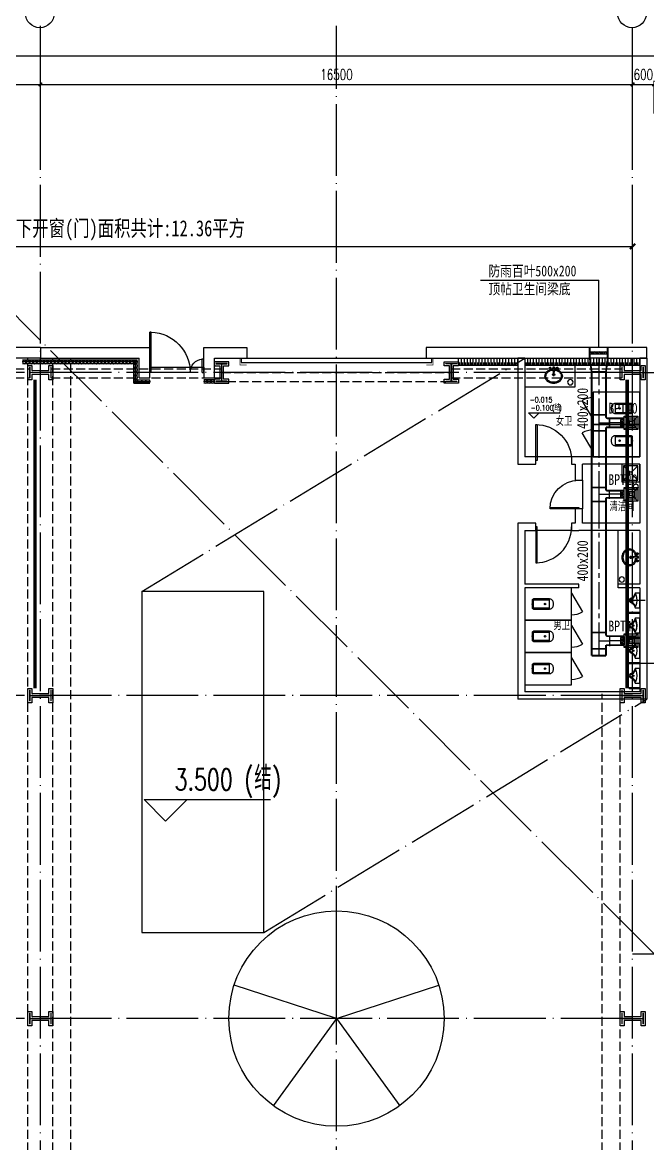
# Model space of a CAD drawing. Extents: x -555607 to 460190, y 498714 to 1664455.
# Drawn here: x -161454 to -144037, y 810337 to 841574 of the extents above; entities that cross this region are included whole.
import ezdxf

# ---------------------------------------------------------------- set-up
doc = ezdxf.new("R2010")
doc.units = 0
doc.header["$LTSCALE"] = 1000
doc.header["$MEASUREMENT"] = 0
for name, pattern in [('10平面$0$DASH', [0.35, 0.25, -0.1]), ('CENTER', [2, 1.25, -0.25, 0.25, -0.25]), ('CENTER2', [1.125, 0.75, -0.125, 0.125, -0.125]), ('DASH', [0.35, 0.25, -0.1]), ('DOTE', [2.42, 2, -0.2, 0.02, -0.2])]:
    doc.linetypes.add(name, pattern=pattern)
doc.layers.get('Defpoints').update_dxf_attribs({"color": 210})
for name, color, linetype in [('.', 251, 'Continuous'), ('10平面$0$WINDOW', 8, 'Continuous'), ('99平面图例外参$0$A-HATCH-2', 251, 'Continuous'), ('A-AXIS-D', 1, 'Continuous'), ('A-AXIS-DOTE', 14, 'DOTE'), ('A-AXIS-DP', 126, 'Continuous'), ('A-HATCH-2', 251, 'Continuous'), ('A-HRAIL', 250, 'Continuous'), ('A-LIN-V', 9, 'Continuous'), ('A-SFCE', 30, 'Continuous'), ('A-TEXT', 61, 'Continuous'), ('A-WC', 223, 'Continuous'), ('A-WINDOW', 8, 'Continuous'), ('AS-WALL', 40, 'Continuous'), ('DUCT-暖通风中心线', 5, 'CENTER2'), ('DUCT-暖通风法兰', 2, 'Continuous'), ('DUCT-暖通风管', 7, 'Continuous'), ('DUCT-暖通风管端线', 2, 'Continuous'), ('TH_DIM', 3, 'Continuous'), ('WINDOW', 8, 'Continuous'), ('建-标高', 3, 'Continuous'), ('建-门', 8, 'Continuous'), ('暖通', 7, 'Continuous'), ('灯具', 250, 'Continuous')]:
    doc.layers.add(name, color=color, linetype=linetype)
doc.layers.add('S-col', color=2, linetype='Continuous', lineweight=0)
doc.layers.add('柱间支撑', color=6, linetype='CENTER', lineweight=0)
doc.styles.add('-黑体', font='simhei.ttf', dxfattribs={"width": 0.8})
doc.styles.add('_TCH_DIM_T3', font='SIMPLEX', dxfattribs={"width": 0.705882, "bigfont": 'GBCBIG'})
doc.styles.add('_TCH_WINDOW', font='SIMPLEX', dxfattribs={"height": 3.5, "bigfont": 'GBCBIG'})
doc.styles.add('A-STANDARD', font='SIMPLEX', dxfattribs={"bigfont": 'GBCBIG'})
doc.styles.add('图框宋体', font='', dxfattribs={"width": 0.75})
doc.styles.get('图框宋体').set_extended_font_data('SimSun')
doc.dimstyles.new('_TCH_ARCH&&100', dxfattribs={"dimtxt": 297.5, "dimasz": 100, "dimexe": 100, "dimexo": 100, "dimgap": 126.25, "dimtad": 1, "dimdec": 0, "dimzin": 0, "dimdsep": 46, "dimtxsty": '_TCH_DIM_T3', "dimblk": 'ARCHTICK', "dimcen": 0.09, "dimclrt": 7, "dimazin": 2, "dimtfac": 1, "dimtdec": 0, "dimtix": 1, "dimtmove": 2, "dimatfit": 3, "dimfxl": 100, "dimtolj": 1, "dimtzin": 0, "dimarcsym": 0})
doc.dimstyles.new('_TCH_ARCH&&150', dxfattribs={"dimtxt": 446.25, "dimasz": 150, "dimexe": 375, "dimexo": 450, "dimgap": 150, "dimtad": 1, "dimdec": 0, "dimzin": 0, "dimdsep": 46, "dimtxsty": '_TCH_DIM_T3', "dimblk": 'ARCHTICK', "dimcen": 0.09, "dimclrt": 7, "dimazin": 2, "dimtfac": 1, "dimtdec": 0, "dimtix": 1, "dimtmove": 2, "dimatfit": 3, "dimfxl": 1, "dimtolj": 1, "dimtzin": 0, "dimarcsym": 0})

# ---------------------------------------------------------------- blocks, each defined once
blk = doc.blocks.new('et4564')
at = {"layer": 'AS-WALL'}
for p, q in [((3700, 250), (3400, 250)), ((3400, 250), (3400, -300)), ((3700, -50), (3700, 250)), ((5500, 250), (5200, 250)), ((5200, 250), (5200, -50)), ((5500, 250), (5500, -300)), ((3400, -300), (2500, -300)), ((2500, -600), (2500, -300)), ((3700, -50), (3700, -600)), ((5200, -50), (5200, -600)), ((8250, -300), (5500, -300)), ((8250, -600), (8250, -300)), ((3700, -600), (2500, -600)), ((8250, -600), (5200, -600))]:
    blk.add_line(p, q, dxfattribs=at)
at = {"layer": 'WINDOW'}
for p, q in [((5200, 250), (3700, 250)), ((5200, 150), (3700, 150)), ((5200, 50), (3700, 50)), ((5200, -50), (3700, -50))]:
    blk.add_line(p, q, dxfattribs=at)
blk = doc.blocks.new('w4324324')
at = {"layer": 'A-HATCH-2', "color": 250}
for q in [(-1694760, 686605), (-1697614, 684532), (-1691907, 684532), (-1696524, 681178), (-1692997, 681178)]:
    blk.add_line((-1694760, 683605), q, dxfattribs=at)
blk.add_circle((-1694760, 683605), 3000, dxfattribs=at)
blk = doc.blocks.new('w423432')
at = {"layer": 'A-LIN-V'}
blk.add_blockref('w4324324', (16500, -9000), dxfattribs=at)
blk = doc.blocks.new('23124232432')
at = {"layer": '柱间支撑', "color": 250, "const_width": 100}
for points in [[(-161104, 831620), (-161104, 823020)], [(-144604, 831620), (-144604, 823020)]]:
    blk.add_lwpolyline(points, dxfattribs=at)
blk = doc.blocks.new('_FZH')
at = {"layer": 'A-HATCH-2', "color": 8}
blk.add_lwpolyline([(-0.437, -0.25), (-0.437, 0.25), (-0.297, 0.25), (-0.297, 0.067), (0.298, 0.067), (0.298, 0.25), (0.438, 0.25), (0.438, -0.25), (0.298, -0.25), (0.298, -0.068), (-0.297, -0.068), (-0.297, -0.25)], close=True, dxfattribs=at)
at = {"layer": 'S-col', "color": 8}
blk.add_lwpolyline([(-0.375, -0.188), (-0.375, 0.187), (-0.36, 0.187), (-0.36, 0.005), (0.36, 0.005), (0.36, 0.187), (0.375, 0.187), (0.375, -0.188), (0.36, -0.188), (0.36, -0.005), (-0.36, -0.005), (-0.36, -0.188)], close=True, dxfattribs=at)
blk = doc.blocks.new('342343243')
at = {"layer": 'A-AXIS-DP', "color": 5}
blk.add_lwpolyline([(-155704, 832070), (-155404, 832070), (-155404, 832058), (-155550, 832058), (-155550, 831582), (-155404, 831582), (-155404, 831570), (-155704, 831570), (-155704, 831582), (-155558, 831582), (-155558, 832058), (-155704, 832058), (-155704, 832070)], close=True, dxfattribs=at)
at = {"layer": 'A-HATCH-2'}
blk.add_lwpolyline([(-155754, 832120), (-155354, 832120), (-155354, 832008), (-155500, 832008), (-155500, 831632), (-155354, 831632), (-155354, 831520), (-155754, 831520), (-155754, 831632), (-155608, 831632), (-155608, 832008), (-155754, 832008)], close=True, dxfattribs=at)
blk = doc.blocks.new('_ArchTick')
at = {"color": 0, "linetype": 'ByBlock', "const_width": 0.4}
blk.add_lwpolyline([(-0.5, -0.5), (0.5, 0.5)], dxfattribs=at)
blk = doc.blocks.new('*D172')
at = {"layer": 'A-AXIS-D', "color": 0, "lineweight": -2, "transparency": 16777216}
for p, q in [((-254554, 839140), (-254554, 840747)), ((-254554, 840647), (-128054, 840647)), ((-128054, 839140), (-128054, 840747))]:
    blk.add_line(p, q, dxfattribs=at)
at = {"layer": 'Defpoints', "color": 0, "transparency": 16777216}
for p in [(-128054, 840647), (-254554, 839040), (-128054, 839040)]:
    blk.add_point(p, dxfattribs=at)
at = {"layer": 'A-AXIS-D', "color": 0, "lineweight": -2, "transparency": 16777216, "xscale": 100, "yscale": 100, "zscale": 100, "rotation": 180}
blk.add_blockref('_ArchTick', (-254554, 840647), dxfattribs=at)
at = {"layer": 'A-AXIS-D', "color": 0, "lineweight": -2, "transparency": 16777216, "xscale": 100, "yscale": 100, "zscale": 100}
blk.add_blockref('_ArchTick', (-128054, 840647), dxfattribs=at)
at = {"layer": 'A-AXIS-D', "color": 7, "transparency": 16777216, "insert": (-191304, 840922), "char_height": 297.5, "attachment_point": 5, "style": '_TCH_DIM_T3'}
blk.add_mtext('\\A1;126500', dxfattribs=at)
blk = doc.blocks.new('*D277')
at = {"layer": 'A-AXIS-D', "color": 0, "lineweight": -2, "transparency": 16777216}
for p, q in [((-177454, 839040), (-177454, 839947)), ((-177454, 839847), (-160954, 839847)), ((-160954, 839040), (-160954, 839947))]:
    blk.add_line(p, q, dxfattribs=at)
at = {"layer": 'Defpoints', "color": 0, "transparency": 16777216}
for p in [(-160954, 839847), (-177454, 838940), (-160954, 838940)]:
    blk.add_point(p, dxfattribs=at)
at = {"layer": 'A-AXIS-D', "color": 0, "lineweight": -2, "transparency": 16777216, "xscale": 100, "yscale": 100, "zscale": 100, "rotation": 180}
blk.add_blockref('_ArchTick', (-177454, 839847), dxfattribs=at)
at = {"layer": 'A-AXIS-D', "color": 0, "lineweight": -2, "transparency": 16777216, "xscale": 100, "yscale": 100, "zscale": 100}
blk.add_blockref('_ArchTick', (-160954, 839847), dxfattribs=at)
at = {"layer": 'A-AXIS-D', "color": 7, "transparency": 16777216, "insert": (-169204, 840122), "char_height": 297.5, "attachment_point": 5, "style": '_TCH_DIM_T3'}
blk.add_mtext('\\A1;16500', dxfattribs=at)
blk = doc.blocks.new('*D278')
at = {"layer": 'A-AXIS-D', "color": 0, "lineweight": -2, "transparency": 16777216}
for p, q in [((-160954, 839040), (-160954, 839947)), ((-160954, 839847), (-144454, 839847)), ((-144454, 839040), (-144454, 839947))]:
    blk.add_line(p, q, dxfattribs=at)
at = {"layer": 'Defpoints', "color": 0, "transparency": 16777216}
for p in [(-144454, 839847), (-160954, 838940), (-144454, 838940)]:
    blk.add_point(p, dxfattribs=at)
at = {"layer": 'A-AXIS-D', "color": 0, "lineweight": -2, "transparency": 16777216, "xscale": 100, "yscale": 100, "zscale": 100, "rotation": 180}
blk.add_blockref('_ArchTick', (-160954, 839847), dxfattribs=at)
at = {"layer": 'A-AXIS-D', "color": 0, "lineweight": -2, "transparency": 16777216, "xscale": 100, "yscale": 100, "zscale": 100}
blk.add_blockref('_ArchTick', (-144454, 839847), dxfattribs=at)
at = {"layer": 'A-AXIS-D', "color": 7, "transparency": 16777216, "insert": (-152704, 840122), "char_height": 297.5, "attachment_point": 5, "style": '_TCH_DIM_T3'}
blk.add_mtext('\\A1;16500', dxfattribs=at)
blk = doc.blocks.new('*D279')
at = {"layer": 'A-AXIS-D', "color": 0, "lineweight": -2, "transparency": 16777216}
for p, q in [((-144454, 839040), (-144454, 839947)), ((-144454, 839847), (-143854, 839847)), ((-143854, 839040), (-143854, 839947))]:
    blk.add_line(p, q, dxfattribs=at)
at = {"layer": 'Defpoints', "color": 0, "transparency": 16777216}
for p in [(-143854, 839847), (-144454, 838940), (-143854, 838940)]:
    blk.add_point(p, dxfattribs=at)
at = {"layer": 'A-AXIS-D', "color": 0, "lineweight": -2, "transparency": 16777216, "xscale": 100, "yscale": 100, "zscale": 100, "rotation": 180}
blk.add_blockref('_ArchTick', (-144454, 839847), dxfattribs=at)
at = {"layer": 'A-AXIS-D', "color": 0, "lineweight": -2, "transparency": 16777216, "xscale": 100, "yscale": 100, "zscale": 100}
blk.add_blockref('_ArchTick', (-143854, 839847), dxfattribs=at)
at = {"layer": 'A-AXIS-D', "color": 7, "transparency": 16777216, "insert": (-144154, 840122), "char_height": 297.5, "attachment_point": 5, "style": '_TCH_DIM_T3'}
blk.add_mtext('\\A1;600', dxfattribs=at)
blk = doc.blocks.new('*U52')
at = {"color": 0}
for p, q in [((-250, 150), (250, 150)), ((250, 30), (-250, 30)), ((-250, -30), (-190, 30)), ((-190, -30), (-130, 30)), ((-130, -30), (-70, 30)), ((-70, -30), (-10, 30)), ((-10, -30), (50, 30)), ((50, -30), (110, 30)), ((110, -30), (170, 30)), ((170, -30), (230, 30)), ((250, -30), (-250, -30)), ((-250, -150), (250, -150))]:
    blk.add_line(p, q, dxfattribs=at)
for points in [[(-250, -150), (-250, 150)], [(250, -150), (250, 150)]]:
    blk.add_lwpolyline(points, dxfattribs=at)
blk = doc.blocks.new('*U51')
at = {"color": 0, "xscale": 0.001999999996058992, "yscale": 0.003333333333333334, "zscale": 0.001999999996058992}
blk.add_blockref('*U52', (0, 0), dxfattribs=at)
blk = doc.blocks.new('10平面$0$$DorLib2D$00000126')
at = {"color": 0, "linetype": 'Continuous'}
for p, q in [((-0.532, 0.5), (-0.532, 0.9)), ((0.532, 0.9), (0.532, 0.5))]:
    blk.add_line(p, q, dxfattribs=at)
at = {"color": 0, "linetype": '10平面$0$DASH'}
for p, q in [((-0.532, 0.9), (0.532, 0.9)), ((-0.532, 0.5), (0.532, 0.5))]:
    blk.add_line(p, q, dxfattribs=at)
blk = doc.blocks.new('DOOR2DLIB$SYSLIB$00000123')
at = {"color": 0}
for p, q in [((0.475, -0.001), (0.475, 0.752)), ((0.475, 0.752), (0.5, 0.752)), ((0.5, -0.001), (0.5, 0.752)), ((-0.5, 0), (-0.5, 0.252)), ((-0.475, 0.252), (-0.5, 0.252)), ((-0.475, 0), (-0.475, 0.252)), ((-0.475, 0), (-0.5, 0)), ((0.475, -0.001), (0.5, -0.001))]:
    blk.add_line(p, q, dxfattribs=at)
for centre, radius, start, end in [((0.505, -0.002), 0.755, 92.2493, 179.7238), ((-0.501, 0.003), 0.251, 359.7899, 84.0974)]:
    blk.add_arc(centre, radius, start, end, dxfattribs=at)
blk = doc.blocks.new('清洁间')
at = {"layer": 'A-WC', "color": 250}
for points in [[(2045106, 1693770), (2045106, 1694270), (2044606, 1694270), (2044606, 1693770)], [(2045056, 1693820), (2045056, 1694220), (2044656, 1694220), (2044656, 1693820)]]:
    blk.add_lwpolyline(points, close=True, dxfattribs=at)
for points in [[(2044828, 1694048), (2044656, 1694220)], [(2044656, 1693820), (2044828, 1693991)], [(2044884, 1694048), (2045056, 1694220)], [(2045056, 1693820), (2044884, 1693991)]]:
    blk.add_lwpolyline(points, dxfattribs=at)
blk.add_circle((2044856, 1694020), 40, dxfattribs=at)
blk = doc.blocks.new('厕卫')
at = {"layer": 'A-WC', "color": 250}
for p, q in [((-60, -40), (-60, -470)), ((150, -30), (-50, -30)), ((160, -470), (160, -40)), ((190, -470), (-90, -470)), ((350, -1097), (-170, -1397))]:
    blk.add_line(p, q, dxfattribs=at)
blk.add_lwpolyline([(-400, 203), (-400, -1097), (500, -1097), (500, 203)], close=True, dxfattribs=at)
blk.add_lwpolyline([(190, -40, 0.414214), (150, 0), (-50, 0, 0.414214), (-90, -40), (-90, -480, 0.414214), (20, -590), (80, -590, 0.414214), (190, -480)], format="xyb", close=True, dxfattribs=at)
blk.add_circle((50, -359), 20, dxfattribs=at)
for centre, radius, start, end in [((-50, -40), 10, 90, 180), ((150, -40), 10, 0, 90), ((350, -1097), 600, 180, 209.9999)]:
    blk.add_arc(centre, radius, start, end, dxfattribs=at)
for p in [(50, 0), (50, -359)]:
    blk.add_point(p, dxfattribs=at)
blk = doc.blocks.new('小便器')
at = {"color": 250}
for p, q in [((2044606, 1696016), (2044906, 1696016)), ((2044606, 1695991), (2044606, 1696016)), ((2044606, 1695991), (2044906, 1695991)), ((2044906, 1695991), (2044906, 1696016)), ((2044606, 1695316), (2044906, 1695316)), ((2044606, 1695291), (2044606, 1695316)), ((2044606, 1695291), (2044906, 1695291)), ((2044906, 1695291), (2044906, 1695316))]:
    blk.add_line(p, q, dxfattribs=at)
at = {"color": 250, "elevation": 0}
blk.add_lwpolyline([(2044737, 1695859), (2044606, 1695859), (2044606, 1695449), (2044737, 1695449, -0.268068), (2044870, 1695603, 0.317765), (2044906, 1695654, 0.317765), (2044870, 1695704, -0.268068)], format="xyb", close=True, dxfattribs=at)
at = {"color": 250}
blk.add_circle((2044788, 1695654, 0), 20, dxfattribs=at)
for centre, radius, start, end in [((2045073, 1695649, 0), 395, 155.8916, 203.3325), ((2044721, 1695806, 0), 10, 21.8606, 155.8916), ((2044947, 1695411, 0), 233, 109.2639, 159.5059), ((2044947, 1695896, 0), 233, 201.8606, 250.7361), ((2044862, 1695653, 0), 24, 0.5002, 70.7361), ((2044862, 1695654, 0), 24, 289.2639, 359.4998), ((2044719, 1695496, 0), 10, 203.3325, 339.5059)]:
    blk.add_arc(centre, radius, start, end, dxfattribs=at)
blk.add_point((2044788, 1695654, 0), dxfattribs=at)
blk = doc.blocks.new('45345')
at = {"layer": 'A-WC'}
h = blk.add_hatch(dxfattribs=at)
h.set_pattern_fill('ANSI31', color=250, scale=10)
h.set_pattern_definition([(30, (40598742844.535, 3385776346.45), (-7.9375, 13.74815), [])])
edge = h.paths.add_edge_path()
edge.add_arc((40598742441.347763, 3385774511.717568), 50, 0, 360)
at = {"layer": 'A-WC', "color": 250}
blk.add_circle((40598742441.347763, 3385774511.717568), 50, dxfattribs=at)
blk = doc.blocks.new('343243')
at = {"layer": 'A-WC', "color": 250}
for p, q in [((-137139, 783657), (-137139, 783731)), ((-137084, 783875), (-136994, 783875)), ((-137071, 783707), (-137056, 783814)), ((-137064, 783668), (-137056, 783814)), ((-137056, 783814), (-137022, 783814)), ((-137056, 783804), (-137022, 783804)), ((-137039, 783830), (-137039, 783920)), ((-137014, 783668), (-137022, 783814)), ((-137008, 783707), (-137022, 783814)), ((-136939, 783657), (-136939, 783731)), ((-137176, 783694), (-137103, 783694)), ((-137064, 783668), (-137071, 783707)), ((-137064, 783668), (-137014, 783668)), ((-137063, 783687), (-137015, 783687)), ((-137014, 783668), (-137008, 783707)), ((-136976, 783694), (-136903, 783694))]:
    blk.add_line(p, q, dxfattribs=at)
for points in [[(-137069, 783721, -0.055034), (-137132, 783735, -0.088849), (-137208, 783776, -0.104988), (-137263, 783843, -0.12017), (-137282, 783920, -0.12017), (-137263, 783997, -0.104988), (-137208, 784064, -0.088849), (-137132, 784105, -0.080052), (-137039, 784120, -0.080052)], [(-137065, 783751, -0.056066), (-137123, 783763, -0.088849), (-137190, 783800, -0.104988), (-137237, 783857, -0.12017), (-137252, 783920, -0.12017), (-137237, 783983, -0.104988), (-137190, 784040, -0.088849), (-137123, 784077, -0.080052), (-137039, 784090, -0.080052)], [(-137039, 784120, -0.080052), (-136946, 784105, -0.088849), (-136870, 784064, -0.104988), (-136815, 783997, -0.12017), (-136796, 783920, -0.12017), (-136815, 783843, -0.104988), (-136870, 783776, -0.088849), (-136946, 783735, -0.055034), (-137010, 783721, -0.080052)], [(-137039, 784090, -0.080052), (-136956, 784077, -0.088849), (-136889, 784040, -0.104988), (-136842, 783983, -0.12017), (-136826, 783920, -0.12017), (-136842, 783857, -0.104988), (-136889, 783800, -0.088849), (-136956, 783763, -0.056066), (-137014, 783751, -0.080052)]]:
    blk.add_lwpolyline(points, format="xyb", dxfattribs=at)
for centre, radius in [((-137039, 783875), 30), ((-137039, 783875), 20), ((-137139, 783694), 25), ((-137139, 783694), 15), ((-136939, 783694), 25), ((-136939, 783694), 15)]:
    blk.add_circle(centre, radius, dxfattribs=at)
for centre, start, end in [((-137040, 783695), 80.5252, 279.4748), ((-137038, 783695), 260.5252, 99.4748)]:
    blk.add_arc(centre, 7.19, start, end, dxfattribs=at)
blk = doc.blocks.new('*U11')
at = {"color": 0}
blk.add_lwpolyline([(500, 0), (500, 1000), (460, 1000), (460, 0)], close=True, dxfattribs=at)
blk.add_arc((500, 0), 1000, 90, 180, dxfattribs=at)
blk = doc.blocks.new('*U10')
at = {"color": 0, "xscale": 0.001, "yscale": 0.001, "zscale": 0.001}
blk.add_blockref('*U11', (0, 0), dxfattribs=at)
blk = doc.blocks.new('*U13')
at = {"color": 0}
blk.add_lwpolyline([(400, 0), (400, 800), (360, 800), (360, 0)], close=True, dxfattribs=at)
blk.add_arc((400, 0), 800, 90, 180, dxfattribs=at)
blk = doc.blocks.new('*U12')
at = {"color": 0, "xscale": 0.00125, "yscale": 0.00125, "zscale": 0.00125}
blk.add_blockref('*U13', (0, 0), dxfattribs=at)
blk = doc.blocks.new('3333')
at = {"layer": 'A-SFCE', "color": 250, "const_width": 20}
blk.add_lwpolyline([(-227064, 766320), (-227064, 766510), (-227244, 766510), (-227244, 766320)], dxfattribs=at)
blk = doc.blocks.new('99平面图例外参$0$$LinePat$圆环')
for points in [[(0, 150), (300, 150)], [(0, 0), (300, 0)], [(0, -150), (300, -150)]]:
    blk.add_lwpolyline(points)
at = {"color": 0}
blk.add_circle((150, 0), 150, dxfattribs=at)
blk = doc.blocks.new('99平面图例外参$0$$LinePat$填挖边坡')
at = {"color": 0}
for p, q in [((0, 0), (0, -1500)), ((300, 0), (300, -600))]:
    blk.add_line(p, q, dxfattribs=at)
at = {"layer": 'Defpoints', "color": 0}
blk.add_point((600, 0), dxfattribs=at)
blk = doc.blocks.new('A$C43B121A0')
at = {"layer": '.'}
h = blk.add_hatch(dxfattribs=at)
h.set_pattern_fill('ANSI37', scale=25)
h.set_pattern_definition([(45, (0, 0), (-28.0633, 28.0633), []), (135, (0, 0), (-28.0633, -28.0633), [])])
h.paths.add_polyline_path([(300, 80), (382, 80), (382, 220), (300, 220)])
at = {"layer": '灯具', "color": 7}
for p, q in [((120, 180), (0, 300)), ((180, 180), (300, 300)), ((0, 0), (120, 120)), ((300, 0), (180, 120)), ((300, 220), (382, 220)), ((300, 80), (382, 80)), ((382, 220), (382, 80))]:
    blk.add_line(p, q, dxfattribs=at)
for points in [[(0, 0), (300, 0), (300, 300), (0, 300)], [(40, 40), (260, 40), (260, 260), (40, 260)], [(80, 80), (220, 80), (220, 220), (80, 220)], [(120, 120), (180, 120), (180, 180), (120, 180)]]:
    blk.add_lwpolyline(points, close=True, dxfattribs=at)
blk = doc.blocks.new('*D607')
at = {"layer": 'Defpoints', "color": 0, "transparency": 16777216}
for p in [(-144454, 835332), (-177454, 832930), (-144454, 832930)]:
    blk.add_point(p, dxfattribs=at)
at = {"layer": 'TH_DIM', "color": 0, "lineweight": -2, "transparency": 16777216}
for p, q in [((-177454, 833380), (-177454, 835707)), ((-144454, 833380), (-144454, 835707)), ((-177454, 835332), (-144454, 835332))]:
    blk.add_line(p, q, dxfattribs=at)
at = {"layer": 'TH_DIM', "color": 0, "lineweight": -2, "transparency": 16777216, "xscale": 150, "yscale": 150, "zscale": 150, "rotation": 180}
blk.add_blockref('_ArchTick', (-177454, 835332), dxfattribs=at)
at = {"layer": 'TH_DIM', "color": 0, "lineweight": -2, "transparency": 16777216, "xscale": 150, "yscale": 150, "zscale": 150}
blk.add_blockref('_ArchTick', (-144454, 835332), dxfattribs=at)
at = {"layer": 'TH_DIM', "color": 7, "transparency": 16777216, "insert": (-160954, 835780), "char_height": 446.25, "attachment_point": 5, "style": '图框宋体'}
blk.add_mtext('\\A1;本侧1D轴至1B轴储烟仓以下开窗(门)面积共计:12.36平方', dxfattribs=at)

msp = doc.modelspace()

# ---------------------------------------------------------------- linework, layer by layer
at = {"layer": '10平面$0$WINDOW'}
msp.add_line((-157904.2, 831970), (-156404.2, 831970), dxfattribs=at)
at = {"layer": 'A-AXIS-D'}
for centre in [(-160969.1, 841826.1), (-144469.1, 841826.1)]:
    msp.add_circle(centre, 400, dxfattribs=at)
at = {"layer": 'A-AXIS-DOTE', "color": 250}
for p, q in [((-143854.2, 815620), (-173854.2, 845620)), ((-160954.2, 735826.1), (-160954.2, 841482.3)), ((-152704.2, 735660), (-152704.2, 841482.3)), ((-144454.2, 735826.1), (-144454.2, 841426.4)), ((-158130, 825720), (-147454.2, 832220)), ((-144454.2, 831820), (-262046.4, 831820)), ((-144454.2, 831820), (-122034.9, 831820)), ((-144154.2, 831820), (-122034.9, 831820)), ((-144454.2, 823720), (-122129.8, 823720)), ((-144454.2, 822820), (-262046.4, 822820)), ((-154730, 816220), (-144054.2, 822720)), ((-144454.2, 815620), (-122074.9, 815620)), ((-144454.2, 813820), (-262046.4, 813820))]:
    msp.add_line(p, q, dxfattribs=at)
msp.add_lwpolyline([(-144101.5, 825470), (-144621.5, 825470)], dxfattribs=at)
at = {"layer": 'A-HATCH-2', "color": 250, "linetype": 'DASH'}
for p, q in [((-161304.2, 741520), (-161304.2, 832220)), ((-160604.2, 741520), (-160604.2, 832220)), ((-160104.2, 741520), (-160104.2, 832220)), ((-145304.2, 741520), (-145304.2, 822870)), ((-144804.2, 741520), (-144804.2, 822870))]:
    msp.add_line(p, q, dxfattribs=at)
at = {"layer": 'A-LIN-V', "color": 250}
for p, q in [((-149304.2, 832020), (-149304.2, 832220)), ((-147654.2, 832020), (-149304.2, 832020)), ((-144254.2, 832020), (-147454.2, 832020)), ((-144254.2, 832020), (-147454.2, 832020))]:
    msp.add_line(p, q, dxfattribs=at)
at = {"layer": 'A-SFCE', "color": 250, "linetype": 'DASH'}
for p, q in [((-165854.2, 831920), (-161254.2, 831920)), ((-160654.2, 831920), (-155900.2, 831920)), ((-149508.2, 831920), (-144754.2, 831920)), ((-165854.2, 831670), (-161254.2, 831670)), ((-160654.2, 831670), (-155900.2, 831670)), ((-155900.2, 831820), (-149508.2, 831820)), ((-155754.2, 831570), (-149654.2, 831570)), ((-149508.2, 831670), (-144754.2, 831670))]:
    msp.add_line(p, q, dxfattribs=at)
at = {"layer": 'A-SFCE', "color": 250}
msp.add_lwpolyline([(-158130, 816220), (-154730, 816220), (-154730, 825720), (-158130, 825720)], close=True, dxfattribs=at)
at = {"layer": 'A-WC', "color": 250}
for p, q in [((-144854.2, 825920), (-144854.2, 827420)), ((-144254.2, 825132.5), (-144554.2, 825132.5)), ((-144554.2, 825132.5), (-144554.2, 825107.5)), ((-144254.2, 825107.5), (-144554.2, 825107.5)), ((-144254.2, 825132.5), (-144254.2, 825107.5))]:
    msp.add_line(p, q, dxfattribs=at)
msp.add_lwpolyline([(-147454.2, 831420), (-146054.2, 831420), (-146054.2, 832020), (-146054.2, 832020)], dxfattribs=at)
at = {"layer": 'A-WC', "color": 250, "elevation": 0}
msp.add_lwpolyline([(-144384.9, 825265), (-144254.2, 825265), (-144254.2, 825675), (-144384.9, 825675, -0.2680682), (-144517.7, 825520.8, 0.3177651), (-144553.8, 825470, 0.3177651), (-144517.7, 825419.2, -0.2680682)], format="xyb", close=True, dxfattribs=at)
at = {"layer": 'A-WC', "color": 250}
msp.add_circle((-144435.8, 825470, 0), 20, dxfattribs=at)
for centre, radius, start, end in [((-144595.1, 825712.8, 0), 233.4, 289.26394, 339.50589), ((-144367.1, 825627.6, 0), 10, 23.33249, 159.50589), ((-144720.6, 825475.1, 0), 395, 335.89161, 23.33249), ((-144510.2, 825469.8, 0), 24, 109.26394, 179.49984), ((-144510.2, 825470.2, 0), 24, 180.50016, 250.73606), ((-144595.1, 825227.2, 0), 233.4, 21.8606, 70.73606), ((-144369.2, 825317.8, 0), 10, 201.8606, 335.89161)]:
    msp.add_arc(centre, radius, start, end, dxfattribs=at)
msp.add_point((-144435.8, 825470, 0), dxfattribs=at)
at = {"layer": 'AS-WALL'}
for p, q in [((-160954.2, 832520), (-157904.2, 832520)), ((-160954.2, 832520), (-160954.2, 832220)), ((-157904.2, 831970), (-157904.2, 832520)), ((-156404.2, 832520), (-155204.2, 832520)), ((-156404.2, 831970), (-156404.2, 832520)), ((-155204.2, 832520), (-155204.2, 832220)), ((-145654.2, 832520), (-150204.2, 832520)), ((-150204.2, 832520), (-150204.2, 832220)), ((-145654.2, 832220), (-145654.2, 832520)), ((-144054.2, 832520), (-145154.2, 832520)), ((-145154.2, 832520), (-145154.2, 832220)), ((-144054.2, 832220), (-144054.2, 832520)), ((-160954.2, 832220), (-158204.2, 832220)), ((-158204.2, 831670), (-158204.2, 832220)), ((-156104.2, 832220), (-155204.2, 832220)), ((-156104.2, 831670), (-156104.2, 832220)), ((-150204.2, 832220), (-145654.2, 832220)), ((-147654.2, 832220), (-147654.2, 829270)), ((-147454.2, 832220), (-147654.2, 832220)), ((-147454.2, 832220), (-147454.2, 829470)), ((-145154.2, 832220), (-144054.2, 832220)), ((-144254.2, 832220), (-144254.2, 829470)), ((-144054.2, 832220), (-144254.2, 832220)), ((-144054.2, 832220), (-144054.2, 829370)), ((-157904.2, 831670), (-157904.2, 831970)), ((-156404.2, 831970), (-156404.2, 831670)), ((-158204.2, 831670), (-157904.2, 831670)), ((-156404.2, 831670), (-156104.2, 831670)), ((-147154.2, 829470), (-147454.2, 829470)), ((-147154.2, 829270), (-147154.2, 829470)), ((-145954.2, 829470), (-146154.2, 829470)), ((-146154.2, 829470), (-146154.2, 829270)), ((-144254.2, 829470), (-145954.2, 829470)), ((-144054.2, 829370), (-144054.2, 827520)), ((-147654.2, 829270), (-147154.2, 829270)), ((-146154.2, 829270), (-146054.2, 829270)), ((-146054.2, 829270), (-146054.2, 828820)), ((-145854.2, 828820), (-145854.2, 829270)), ((-144254.2, 829270), (-145854.2, 829270)), ((-144254.2, 829270), (-144254.2, 827620)), ((-146054.2, 828820), (-145854.2, 828820)), ((-145854.2, 828020), (-146054.2, 828020)), ((-146054.2, 828020), (-146054.2, 827620)), ((-145854.2, 827620), (-145854.2, 828020)), ((-147654.2, 827620), (-147654.2, 825870)), ((-147154.2, 827620), (-147654.2, 827620)), ((-147154.2, 827420), (-147154.2, 827620)), ((-146054.2, 827620), (-146154.2, 827620)), ((-146154.2, 827620), (-146154.2, 827420)), ((-144254.2, 827620), (-145854.2, 827620)), ((-144054.2, 827520), (-144054.2, 825870)), ((-147454.2, 827420), (-147454.2, 825920)), ((-147454.2, 827420), (-147154.2, 827420)), ((-146154.2, 827420), (-145954.2, 827420)), ((-144254.2, 827420), (-145954.2, 827420)), ((-144254.2, 827420), (-144254.2, 825920)), ((-145953.3, 825920), (-147454.2, 825920)), ((-145953.3, 825820), (-145953.3, 825920)), ((-144254.2, 825920), (-144854.2, 825920)), ((-144854.2, 825820), (-144854.2, 825920)), ((-147654.2, 825870), (-147654.2, 822720)), ((-145953.3, 825820), (-147454.2, 825820)), ((-147454.2, 825820), (-147454.2, 822920)), ((-144254.2, 825820), (-144854.2, 825820)), ((-144254.2, 825820), (-144254.2, 822920)), ((-144054.2, 825870), (-144054.2, 822720)), ((-144254.2, 822920), (-147454.2, 822920)), ((-144054.2, 822720), (-147654.2, 822720))]:
    msp.add_line(p, q, dxfattribs=at)
at = {"layer": 'DUCT-暖通风中心线'}
for p, q in [((-145395.9, 832220), (-145395.9, 830642.7)), ((-145395.9, 830642.5), (-145395.9, 830417.5)), ((-145395.9, 830417.5), (-145395.9, 830192.5)), ((-145395.9, 830417.5), (-145095.9, 830417.5)), ((-144687.3, 830417.5), (-145095.7, 830417.5)), ((-145395.9, 830192.3), (-145395.9, 828617.7)), ((-145395.9, 828617.5), (-145395.9, 828427.5)), ((-145395.9, 828427.5), (-145395.9, 828227.5)), ((-145395.9, 828427.5), (-145105.9, 828427.5)), ((-144687.3, 828427.5), (-145105.7, 828427.5)), ((-145395.9, 828227.3), (-145395.9, 824572.7)), ((-145395.9, 824572.5), (-145395.9, 824347.5)), ((-145395.9, 824347.5), (-145395.9, 824122.5)), ((-145395.9, 824347.5), (-145095.9, 824347.5)), ((-144687.3, 824347.5), (-145095.7, 824347.5)), ((-145395.9, 824122.3), (-145395.9, 823930))]:
    msp.add_line(p, q, dxfattribs=at)
at = {"layer": 'DUCT-暖通风法兰'}
for p, q in [((-145170.9, 830642.6), (-145620.9, 830642.6)), ((-145095.8, 830267.5), (-145095.8, 830567.5)), ((-145620.9, 830192.4), (-145170.9, 830192.4)), ((-145170.9, 828617.6), (-145620.9, 828617.6)), ((-145105.8, 828552.5), (-145105.8, 828302.5)), ((-145620.9, 828227.4), (-145170.9, 828227.4)), ((-145170.9, 824572.6), (-145620.9, 824572.6)), ((-145095.8, 824497.5), (-145095.8, 824197.5)), ((-145620.9, 824122.4), (-145170.9, 824122.4))]:
    msp.add_line(p, q, dxfattribs=at)
at = {"layer": 'DUCT-暖通风管'}
msp.add_line((-145195.9, 831838.3), (-145595.9, 831838.3), dxfattribs=at)
at = {"layer": 'DUCT-暖通风管', "const_width": 50}
for points in [[(-145595.9, 831838.3), (-145645.9, 832220), (-145645.9, 832520)], [(-145195.9, 831838.3), (-145145.9, 832220), (-145145.9, 832520)], [(-145595.9, 831838.3), (-145595.9, 830642.7)], [(-145195.9, 830642.7), (-145195.9, 831838.3)], [(-145595.9, 830592.5), (-145595.9, 830642.5)], [(-145595.9, 830192.5), (-145595.9, 830592.5)], [(-145195.9, 830642.5), (-145195.9, 830592.5)], [(-145195.9, 830296.6), (-145195.9, 830192.5)], [(-145145.9, 830542.5), (-145095.9, 830542.5)], [(-145095.9, 830292.5), (-145145.9, 830292.5)], [(-144687.3, 830542.5), (-145095.7, 830542.5)], [(-145095.7, 830292.5), (-144687.3, 830292.5)], [(-145595.9, 830192.3), (-145595.9, 828617.7)], [(-145195.9, 828617.7), (-145195.9, 830192.3)], [(-145595.9, 828567.5), (-145595.9, 828617.5)], [(-145595.9, 828227.5), (-145595.9, 828567.5)], [(-145195.9, 828617.5), (-145195.9, 828567.5)], [(-145155.9, 828527.5), (-145105.9, 828527.5)], [(-144687.3, 828527.5), (-145105.7, 828527.5)], [(-145595.9, 828227.3), (-145595.9, 824572.7)], [(-145195.9, 828330.8), (-145195.9, 828227.5)], [(-145195.9, 824572.7), (-145195.9, 828227.3)], [(-145105.9, 828327.5), (-145155.9, 828327.5)], [(-145105.7, 828327.5), (-144687.3, 828327.5)], [(-145595.9, 824522.5), (-145595.9, 824572.5)], [(-145595.9, 824122.5), (-145595.9, 824522.5)], [(-145195.9, 824572.5), (-145195.9, 824522.5)], [(-145145.9, 824472.5), (-145095.9, 824472.5)], [(-144687.3, 824472.5), (-145095.7, 824472.5)], [(-144687.3, 824222.5), (-144687.3, 824472.5)], [(-145595.9, 824122.3), (-145595.9, 823930)], [(-145195.9, 824226.6), (-145195.9, 824122.5)], [(-145195.9, 823930), (-145195.9, 824122.3)], [(-145095.9, 824222.5), (-145145.9, 824222.5)], [(-145095.7, 824222.5), (-144687.3, 824222.5)], [(-145595.9, 823930), (-145195.9, 823930)]]:
    msp.add_lwpolyline(points, dxfattribs=at)
for points in [[(-145195.9, 830592.5, 0.4142136), (-145145.9, 830542.5)], [(-145195.9, 828567.5, 0.4142136), (-145155.9, 828527.5)], [(-145195.9, 824522.5, 0.4142136), (-145145.9, 824472.5)]]:
    msp.add_lwpolyline(points, format="xyb", dxfattribs=at)
at = {"layer": 'DUCT-暖通风管', "extrusion": (0, 0, -1), "const_width": 50}
for points in [[(145145.9, 830292.5, 0.0418865), (145195.9, 830296.6)], [(145155.9, 828327.5, 0.0418865), (145195.9, 828330.8)], [(145145.9, 824222.5, 0.0418865), (145195.9, 824226.6)]]:
    msp.add_lwpolyline(points, format="xyb", dxfattribs=at)
at = {"layer": 'DUCT-暖通风管端线'}
for p, q in [((-145595.9, 830642.7), (-145195.9, 830642.7)), ((-145595.9, 830642.5), (-145195.9, 830642.5)), ((-145095.9, 830542.5), (-145095.9, 830292.5)), ((-145095.7, 830542.5), (-145095.7, 830292.5)), ((-145195.9, 830192.5), (-145595.9, 830192.5)), ((-145195.9, 830192.3), (-145595.9, 830192.3)), ((-145595.9, 828617.7), (-145195.9, 828617.7)), ((-145595.9, 828617.5), (-145195.9, 828617.5)), ((-145105.9, 828527.5), (-145105.9, 828327.5)), ((-145105.7, 828527.5), (-145105.7, 828327.5)), ((-145195.9, 828227.5), (-145595.9, 828227.5)), ((-145195.9, 828227.3), (-145595.9, 828227.3)), ((-145595.9, 824572.7), (-145195.9, 824572.7)), ((-145595.9, 824572.5), (-145195.9, 824572.5)), ((-145095.9, 824472.5), (-145095.9, 824222.5)), ((-145095.7, 824472.5), (-145095.7, 824222.5)), ((-145195.9, 824122.5), (-145595.9, 824122.5)), ((-145195.9, 824122.3), (-145595.9, 824122.3))]:
    msp.add_line(p, q, dxfattribs=at)
at = {"layer": '建-标高', "color": 8}
for p, q in [((-147206.4, 830550), (-147356.4, 830700)), ((-147356.4, 830700), (-146476.4, 830700)), ((-147206.4, 830550), (-147056.4, 830700)), ((-157466.4, 819320), (-158066.4, 819920)), ((-158066.4, 819920), (-154546.4, 819920)), ((-157466.4, 819320), (-156866.4, 819920))]:
    msp.add_line(p, q, dxfattribs=at)
at = {"layer": '建-门'}
for p, q in [((-146154.2, 829470), (-147154.2, 829470)), ((-145854.2, 828820), (-145854.2, 828020)), ((-146154.2, 827420), (-147154.2, 827420))]:
    msp.add_line(p, q, dxfattribs=at)
at = {"layer": '暖通', "color": 7}
for p in [(-148695.9, 834390), (-145395.9, 832520)]:
    msp.add_line(p, (-145395.9, 834390), dxfattribs=at)

# ---------------------------------------------------------------- block references
at = {"xscale": -1, "rotation": 180}
msp.add_blockref('et4564', (-169204.2, 831920), dxfattribs=at)
at = {"color": 250, "xscale": 800.0000000000005, "yscale": 800.0000000000005, "zscale": 800.0000000000005}
for p in [(-160954.2, 831820), (-144454.2, 831820), (-160954.2, 822820), (-144454.2, 822820), (-160954.2, 813820), (-144454.2, 813820)]:
    msp.add_blockref('_FZH', p, dxfattribs=at)
at = {"color": 250}
for name, p, rotation in [('厕卫', (-144457.9, 830870.2), 270), ('厕卫', (-144457.9, 829970.2), 270), ('厕卫', (-147251.4, 825320), 90), ('小便器', (1900351.9, 2520423.6), 180), ('厕卫', (-147251.4, 824420), 90), ('小便器', (1900351.9, 2519723.6), 180), ('厕卫', (-147251.4, 823520), 90), ('小便器', (1900351.9, 2519023.6), 180)]:
    msp.add_blockref(name, p, dxfattribs=dict(at, rotation=rotation))
at = {"layer": '10平面$0$WINDOW', "xscale": -1500, "yscale": 1500, "zscale": 300, "rotation": 4.446737740979565e-11}
msp.add_blockref('DOOR2DLIB$SYSLIB$00000123', (-157154.2, 831820), dxfattribs=at)
at = {"layer": '10平面$0$WINDOW', "xscale": 5000, "yscale": -300, "zscale": 300}
msp.add_blockref('10平面$0$$DorLib2D$00000126', (-152704.2, 832370), dxfattribs=at)
at = {"layer": '99平面图例外参$0$A-HATCH-2', "color": 250}
for p, xscale, yscale, zscale, rotation in [((-149221.7, 832020), 0.1375000007618825, 0.1333333333333333, 0.1333333333333333, 179.9999999990459), ((-149139.2, 832020), 0.1375000007618825, 0.1333333333333333, 0.1333333333333333, 179.9999999990459), ((-149056.7, 832020), 0.1375000007618825, 0.1333333333333333, 0.1333333333333333, 179.9999999990459), ((-148974.2, 832020), 0.1375000007618825, 0.1333333333333333, 0.1333333333333333, 179.9999999990459), ((-148891.7, 832020), 0.1375000007618825, 0.1333333333333333, 0.1333333333333333, 179.9999999990459), ((-148809.2, 832020), 0.1375000007618825, 0.1333333333333333, 0.1333333333333333, 179.9999999990459), ((-148726.7, 832020), 0.1375000007618825, 0.1333333333333333, 0.1333333333333333, 179.9999999990459), ((-148644.2, 832020), 0.1375000007618825, 0.1333333333333333, 0.1333333333333333, 179.9999999990459), ((-148561.7, 832020), 0.1375000007618825, 0.1333333333333333, 0.1333333333333333, 179.9999999990459), ((-148479.2, 832020), 0.1375000007618825, 0.1333333333333333, 0.1333333333333333, 179.9999999990459), ((-148396.7, 832020), 0.1375000007618825, 0.1333333333333333, 0.1333333333333333, 179.9999999990459), ((-148314.2, 832020), 0.1375000007618825, 0.1333333333333333, 0.1333333333333333, 179.9999999990459), ((-148231.7, 832020), 0.1375000007618825, 0.1333333333333333, 0.1333333333333333, 179.9999999990459), ((-148149.2, 832020), 0.1375000007618825, 0.1333333333333333, 0.1333333333333333, 179.9999999990459), ((-148066.7, 832020), 0.1375000007618825, 0.1333333333333333, 0.1333333333333333, 179.9999999990459), ((-147984.2, 832020), 0.1375000007618825, 0.1333333333333333, 0.1333333333333333, 179.9999999990459), ((-147901.7, 832020), 0.1375000007618825, 0.1333333333333333, 0.1333333333333333, 179.9999999990459), ((-147819.2, 832020), 0.1375000007618825, 0.1333333333333333, 0.1333333333333333, 179.9999999990459), ((-147736.7, 832020), 0.1375000007618825, 0.1333333333333333, 0.1333333333333333, 179.9999999990459), ((-147654.2, 832020), 0.1375000007618825, 0.1333333333333333, 0.1333333333333333, 179.9999999990459), ((-147374.2, 832020), 0.1333333333333309, 0.1333333333333309, 0.1333333333333309, 179.9999999990433), ((-147294.2, 832020), 0.1333333333333309, 0.1333333333333309, 0.1333333333333309, 179.9999999990433), ((-147214.2, 832020), 0.1333333333333309, 0.1333333333333309, 0.1333333333333309, 179.9999999990433), ((-147134.2, 832020), 0.1333333333333309, 0.1333333333333309, 0.1333333333333309, 179.9999999990433), ((-147054.2, 832020), 0.1333333333333309, 0.1333333333333309, 0.1333333333333309, 179.9999999990433), ((-146974.2, 832020), 0.1333333333333309, 0.1333333333333309, 0.1333333333333309, 179.9999999990433), ((-146894.2, 832020), 0.1333333333333309, 0.1333333333333309, 0.1333333333333309, 179.9999999990433), ((-146814.2, 832020), 0.1333333333333309, 0.1333333333333309, 0.1333333333333309, 179.9999999990433), ((-146734.2, 832020), 0.1333333333333309, 0.1333333333333309, 0.1333333333333309, 179.9999999990433), ((-146654.2, 832020), 0.1333333333333309, 0.1333333333333309, 0.1333333333333309, 179.9999999990433), ((-146574.2, 832020), 0.1333333333333309, 0.1333333333333309, 0.1333333333333309, 179.9999999990433), ((-146494.2, 832020), 0.1333333333333309, 0.1333333333333309, 0.1333333333333309, 179.9999999990433), ((-146414.2, 832020), 0.1333333333333309, 0.1333333333333309, 0.1333333333333309, 179.9999999990433), ((-146334.2, 832020), 0.1333333333333309, 0.1333333333333309, 0.1333333333333309, 179.9999999990433), ((-146254.2, 832020), 0.1333333333333309, 0.1333333333333309, 0.1333333333333309, 179.9999999990433), ((-146174.2, 832020), 0.1333333333333309, 0.1333333333333309, 0.1333333333333309, 179.9999999990433), ((-146094.2, 832020), 0.1333333333333309, 0.1333333333333309, 0.1333333333333309, 179.9999999990433), ((-146014.2, 832020), 0.1333333333333309, 0.1333333333333309, 0.1333333333333309, 179.9999999990433), ((-145934.2, 832020), 0.1333333333333309, 0.1333333333333309, 0.1333333333333309, 179.9999999990433), ((-145854.2, 832020), 0.1333333333333309, 0.1333333333333309, 0.1333333333333309, 179.9999999990433), ((-145774.2, 832020), 0.1333333333333309, 0.1333333333333309, 0.1333333333333309, 179.9999999990433), ((-145694.2, 832020), 0.1333333333333309, 0.1333333333333309, 0.1333333333333309, 179.9999999990433), ((-145614.2, 832020), 0.1333333333333309, 0.1333333333333309, 0.1333333333333309, 179.9999999990433), ((-145534.2, 832020), 0.1333333333333309, 0.1333333333333309, 0.1333333333333309, 179.9999999990433), ((-145454.2, 832020), 0.1333333333333309, 0.1333333333333309, 0.1333333333333309, 179.9999999990433), ((-145374.2, 832020), 0.1333333333333309, 0.1333333333333309, 0.1333333333333309, 179.9999999990433), ((-145294.2, 832020), 0.1333333333333309, 0.1333333333333309, 0.1333333333333309, 179.9999999990433), ((-145214.2, 832020), 0.1333333333333309, 0.1333333333333309, 0.1333333333333309, 179.9999999990433), ((-145134.2, 832020), 0.1333333333333309, 0.1333333333333309, 0.1333333333333309, 179.9999999990433), ((-145054.2, 832020), 0.1333333333333309, 0.1333333333333309, 0.1333333333333309, 179.9999999990433), ((-144974.2, 832020), 0.1333333333333309, 0.1333333333333309, 0.1333333333333309, 179.9999999990433), ((-144894.2, 832020), 0.1333333333333309, 0.1333333333333309, 0.1333333333333309, 179.9999999990433), ((-144814.2, 832020), 0.1333333333333309, 0.1333333333333309, 0.1333333333333309, 179.9999999990433), ((-144734.2, 832020), 0.1333333333333309, 0.1333333333333309, 0.1333333333333309, 179.9999999990433), ((-144654.2, 832020), 0.1333333333333309, 0.1333333333333309, 0.1333333333333309, 179.9999999990433), ((-144574.2, 832020), 0.1333333333333309, 0.1333333333333309, 0.1333333333333309, 179.9999999990433), ((-144494.2, 832020), 0.1333333333333309, 0.1333333333333309, 0.1333333333333309, 179.9999999990433), ((-144414.2, 832020), 0.1333333333333309, 0.1333333333333309, 0.1333333333333309, 179.9999999990433), ((-144334.2, 832020), 0.1333333333333309, 0.1333333333333309, 0.1333333333333309, 179.9999999990433), ((-144254.2, 832020), 0.1333333333333309, 0.1333333333333309, 0.1333333333333309, 179.9999999990433)]:
    msp.add_blockref('99平面图例外参$0$$LinePat$填挖边坡', p, dxfattribs=dict(at, xscale=xscale, yscale=yscale, zscale=zscale, rotation=rotation))
at = {"layer": 'A-AXIS-DP', "color": 250, "xscale": -1}
msp.add_blockref('342343243', (-311458.4, 0), dxfattribs=at)
at = {"layer": 'A-AXIS-DP', "color": 250}
msp.add_blockref('342343243', (6050, 0), dxfattribs=at)
at = {"layer": 'A-HRAIL', "color": 250, "yscale": 0.3333333333111111, "zscale": 0.3333333333111111}
for p, xscale in [((-161354.2, 832114), -0.3333333333486515), ((-161254.2, 832114), -0.3333333333486515), ((-161154.2, 832114), -0.3333333333486515), ((-161054.2, 832114), -0.3333333333486515), ((-160954.2, 832114), -0.3333333333486515), ((-160854.2, 832114), -0.3333333333486515), ((-160754.2, 832114), -0.3333333333486515), ((-160654.2, 832114), -0.3333333333486515), ((-160554.2, 832114), -0.3333333333486515), ((-160454.2, 832114), -0.3333333333486515), ((-160354.2, 832114), -0.3333333333486515), ((-160254.2, 832114), -0.3333333333486515), ((-160154.2, 832114), -0.3333333333486515), ((-160054.2, 832114), -0.3333333333486515), ((-159954.2, 832114), -0.3333333333486515), ((-159854.2, 832114), -0.3333333333486515), ((-159754.2, 832114), -0.3333333333486515), ((-159654.2, 832114), -0.3333333333486515), ((-159554.2, 832114), -0.3333333333486515), ((-159454.2, 832114), -0.3333333333486515), ((-159354.2, 832114), -0.3333333333486515), ((-159254.2, 832114), -0.3333333333486515), ((-159154.2, 832114), -0.3333333333486515), ((-159054.2, 832114), -0.3333333333486515), ((-158954.2, 832114), -0.3333333333486515), ((-158854.2, 832114), -0.3333333333486515), ((-158754.2, 832114), -0.3333333333486515), ((-158654.2, 832114), -0.3333333333486515), ((-158554.2, 832114), -0.3333333333486515), ((-158454.2, 832114), -0.3333333333486515), ((-158354.2, 832114), -0.3333333333486515), ((-158254.2, 832114), -0.3333333333486515), ((-158354.2, 831570), 0.3749999999843617), ((-158241.7, 831570), 0.3749999999843617), ((-158129.2, 831570), 0.3749999999843617), ((-158016.7, 831570), 0.3749999999843617), ((-156304.2, 831570), -0.3333333332296851), ((-156204.2, 831570), -0.3333333332296851), ((-156104.2, 831570), -0.3333333332296851)]:
    msp.add_blockref('99平面图例外参$0$$LinePat$圆环', p, dxfattribs=dict(at, xscale=xscale))
at = {"layer": 'A-HRAIL', "color": 250, "xscale": 0.3611111226889233, "yscale": 0.3333333333111111, "zscale": 0.3333333333111111, "rotation": 90}
for p in [(-158304.2, 832061.7), (-158304.2, 831953.3), (-158304.2, 831845), (-158304.2, 831736.7), (-158304.2, 831628.3), (-158304.2, 831520)]:
    msp.add_blockref('99平面图例外参$0$$LinePat$圆环', p, dxfattribs=at)
at = {"layer": 'A-HRAIL', "color": 250, "rotation": 180}
msp.add_blockref('清洁间', (1900351.9, 2523039.8), dxfattribs=at)
at = {"layer": 'A-LIN-V', "color": 250, "xscale": -1.5, "yscale": 1.5, "zscale": 1.5}
for p in [(60897967472.8, -5077830217.4), (60897969297.3, -5077833134), (60897968907.8, -5077835714.7)]:
    msp.add_blockref('45345', p, dxfattribs=at)
at = {"layer": 'A-LIN-V', "color": 250}
msp.add_blockref('w423432', (1525556.2, 139215), dxfattribs=at)
at = {"layer": 'A-SFCE', "color": 250, "rotation": 90}
msp.add_blockref('3333', (611115, 1059274.2), dxfattribs=at)
at = {"layer": 'A-SFCE', "color": 250, "xscale": -1, "rotation": 270}
msp.add_blockref('3333', (-916525, 1059274.2), dxfattribs=at)
at = {"layer": 'A-WINDOW', "xscale": -500.000000985252, "yscale": 300, "zscale": 300, "rotation": 359.9999999999957}
msp.add_blockref('*U51', (-145404.2, 832370), dxfattribs=at)
at = {"layer": 'A-WINDOW', "color": 250}
for p, rotation in [((-283693.4, 1615637.6), 180), ((639375.8, 963709.2), 90)]:
    msp.add_blockref('343243', p, dxfattribs=dict(at, rotation=rotation))
at = {"layer": '建-门'}
for name, p, xscale, yscale, zscale, rotation in [('*U10', (-146654.2, 829370), 1000, -1000, 199.9999999999999, 180.0000000000208), ('*U12', (-145954.2, 828420), 800, -800, 199.9999999999998, 270), ('*U10', (-146654.2, 827520), 1000, 1000, 200, 180.0000000000208)]:
    msp.add_blockref(name, p, dxfattribs=dict(at, xscale=xscale, yscale=yscale, zscale=zscale, rotation=rotation))
at = {"layer": '暖通', "color": 29, "xscale": -1.25987400021404, "yscale": 1.25987400021404, "zscale": 1.25987400021404}
for p in [(-144309.3, 830228.5, -5000), (-144309.3, 828238.5, -5000), (-144309.3, 824158.5, -5000)]:
    msp.add_blockref('A$C43B121A0', p, dxfattribs=at)
at = {"layer": '柱间支撑'}
msp.add_blockref('23124232432', (0, 0), dxfattribs=at)

# ---------------------------------------------------------------- texts
at = {"layer": 'A-TEXT', "color": 8, "style": '_TCH_WINDOW'}
for s, p in [('女卫', (-146595.3, 830336.2)), ('清洁间', (-145095.8, 827960.6)), ('男卫', (-146660, 824650))]:
    msp.add_text(s, height=231.49, dxfattribs=at).set_placement(p)
at = {"layer": '建-标高', "color": 8, "style": 'A-STANDARD', "width": 0.705882}
for s, height, p in [('-0.015', 148.75, (-147325, 830987.5)), ('-0.100', 148.75, (-147295, 830760)), ('(', 148.8, (-146700, 830760)), (')', 148.8, (-146507.1, 830760)), ('3.500', 595, (-157213.6, 820180)), ('(', 595, (-155273.6, 820180)), (')', 595, (-154502.1, 820180))]:
    msp.add_text(s, height=height, dxfattribs=at).set_placement(p)
at = {"layer": '建-标高', "color": 8, "style": 'A-STANDARD'}
for height, p in [(168.8, (-146630, 830760)), (675.2, (-154993.6, 820180))]:
    msp.add_text('结', height=height, dxfattribs=at).set_placement(p)
at = {"layer": '暖通', "style": '-黑体', "width": 0.8}
for s, p in [('防雨百叶500x200', (-148471.7, 834500)), ('顶帖卫生间梁底', (-148471.7, 834000))]:
    msp.add_text(s, height=300, dxfattribs=at).set_placement(p)
for s, rotation, p in [('400x200', 90, (-145698.2, 830249.9, -5000)), ('BPT40', 0, (-145130.1, 830677.3, -5000)), ('BPT20', 0, (-145130.1, 828687.3, -5000)), ('400x200', 90, (-145698.2, 825999.9, -5000)), ('BPT40', 0, (-145130.1, 824607.3, -5000))]:
    msp.add_text(s, height=300, rotation=rotation, dxfattribs=at).set_placement(p)

# ---------------------------------------------------------------- dimensions: what is measured, and where the dimension line sits
at = {"layer": 'A-AXIS-D'}
for base, p1, p2, text, picture, middle in [((-128054.2, 840646.7), (-254554.2, 839040), (-128054.2, 839040), '126500', '*D172', (-191304.2, 840921.7)), ((-160954.2, 839846.7), (-177454.2, 838940), (-160954.2, 838940), '16500', '*D277', (-169204.2, 840121.7)), ((-144454.2, 839846.7), (-160954.2, 838940), (-144454.2, 838940), '16500', '*D278', (-152704.2, 840121.7)), ((-143854.2, 839846.7), (-144454.2, 838940), (-143854.2, 838940), '600', '*D279', (-144154.2, 840121.7))]:
    dim = msp.add_linear_dim(base=base, p1=p1, p2=p2, angle=0, text=text, dimstyle='_TCH_ARCH&&100', override={"dimgap": 0}, dxfattribs=at)
    dim.commit()
    dim.dimension.update_dxf_attribs({"geometry": picture, "text_midpoint": middle, "dimtype": 129})
at = {"layer": 'TH_DIM', "color": 7}
dim = msp.add_aligned_dim(p1=(-177454.2, 832930), p2=(-144454.2, 832930), distance=2402, text='本侧1D轴至1B轴储烟仓以下开窗(门)面积共计:12.36平方', dimstyle='_TCH_ARCH&&150', override={"dimtxsty": '图框宋体'}, dxfattribs=at)
dim.commit()
dim.dimension.update_dxf_attribs({"geometry": '*D607', "text_midpoint": (-160954.2, 835779.9)})

doc.saveas('drawing.dxf')
